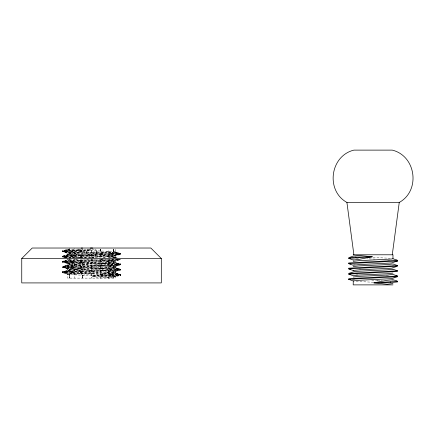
<?xml version="1.0" encoding="UTF-8"?>
<svg xmlns="http://www.w3.org/2000/svg" width="435" height="435" viewBox="0 0 435 435"><rect width="100%" height="100%" fill="white"/><g stroke="black" fill="none" stroke-linecap="round" stroke-linejoin="round"><path stroke-width="0.33" stroke-dasharray="2.17 1.63" d="M91.448 258.493L91.529 278.123L92.492 276.116L108.337 273.539L115.4 272.892L120.838 274.523L120.838 275.181L115.4 276.812L108.451 277.47L92.492 276.116C101.953 280.662 111.306 275.344 120.838 274.523L113.676 273.202M77.316 257.727L91.529 257.188L91.529 248.026M91.529 257.188L113.578 256.204L115.302 255.894L120.838 253.589L113.676 252.273L113.606 249.239L113.535 252.278L120.838 254.247L120.838 253.589L115.4 251.957L108.407 251.305L74.38 249.984L67.675 249.331L62.221 250.973L62.221 251.631L67.659 253.262L74.651 253.915L108.679 255.236L115.378 255.883L120.838 254.247L115.302 251.941M113.676 271.266L120.838 269.945L115.302 267.645L115.4 266.345L113.578 266.019L69.475 264.05L62.221 262.093L62.221 261.44L67.675 259.798L74.38 260.451L113.578 262.098L120.838 264.056L120.838 264.714L115.4 266.345L115.378 267.65L108 266.992L74.651 268.308L67.659 268.96L67.675 270.265L69.475 270.603L108.451 272.228L115.4 272.892L115.378 271.587L113.578 271.25L69.475 269.287L62.221 267.329L62.221 266.671L69.475 268.634L69.459 269.945L62.221 272.56L62.221 271.908L69.459 269.945L108.407 268.313L115.378 267.65L120.838 269.292L120.838 269.945L113.578 271.902L74.651 273.539L67.659 274.197L62.221 272.56C81.573 269.417 101.377 271.38 120.838 269.292L113.676 267.971M113.584 249.228L113.595 251.626L118.608 253.262L118.608 254.567L113.578 256.204L113.535 257.509L108.679 257.83L113.307 256.215L113.535 257.509L115.4 257.188L117.211 257.732M67.757 268.977L62.221 266.671L67.659 265.04L74.608 264.382L113.676 262.74L120.838 264.056L113.578 266.019L113.595 267.324L118.608 268.966L118.608 270.271L115.302 271.592L115.4 272.892M115.302 272.875L118.608 274.197L118.608 275.502L115.302 276.829M115.4 249.337L115.4 251.957L113.676 252.273L69.475 254.247L62.221 256.204L62.221 256.862L80.301 255.225L82.394 253.594L82.438 251.261L81.416 250.484L62.221 251.631L69.382 252.947L74.722 252.615L90.567 250.038L91.045 249.032M100.643 249.255L100.583 252.936L102.731 254.573L120.838 253.589C101.366 251.778 81.688 252.784 62.221 250.973L69.382 249.652M69.382 270.586L62.221 271.908C81.688 271.75 101.366 271.261 120.838 269.945L118.603 269.618L112.263 270.597L108.407 272.228L108.679 273.533L112.241 275.181L113.578 278.123L113.578 276.486L118.603 274.849L113.578 273.218L112.241 269.945L102.758 270.929L100.664 272.56L100.621 274.887L101.643 275.665L118.603 274.849L120.838 275.181L113.676 276.497L74.651 274.849L67.659 274.197L67.659 278.123L115.4 278.123L115.4 276.812L113.676 276.497M113.307 277.149L108.407 278.123L108.407 276.154L112.241 274.523L113.578 271.25L118.603 269.618L102.731 268.96L100.664 270.597L100.735 271.902L102.758 273.544L102.731 274.197L101.072 275.844L100.664 278.123L100.697 276.774L101.654 275.997L112.241 275.181L108.337 273.539L108.407 272.228M67.757 253.273L64.451 251.952L64.456 251.299L74.38 249.984L70.818 251.631L69.475 254.899L64.456 256.536L62.221 256.204L69.382 254.888L108.407 256.536L115.4 257.188L115.378 255.883L115.4 257.188M69.747 258.836L70.796 257.515L70.818 256.862L74.38 255.214L74.722 252.615L70.818 250.973L70.796 250.321L69.747 248.999L62.221 251.631L70.796 252.284L118.603 253.915L113.578 255.552L113.307 256.851L112.611 257.732M67.757 263.74L64.451 262.419L64.456 261.767L69.524 260.13L69.475 258.82L69.382 260.119L62.221 261.44C81.688 261.343 101.371 260.842 120.838 259.477L115.4 261.114L108.451 261.772L69.382 263.414L62.221 262.093L70.796 260.788L74.651 259.157L74.38 260.451L70.818 262.093L69.475 265.366L62.221 267.329L69.382 268.651M115.4 266.345L108 267.014L74.38 265.682L70.818 267.329L69.475 270.603L64.456 272.234L64.451 272.886L67.757 274.208M69.475 270.603L69.475 269.287L64.451 267.655L64.456 267.003L70.818 266.671L74.651 268.308L74.38 270.918L70.818 272.56L70.796 273.213L69.747 274.534L69.475 278.123L69.382 273.881L62.221 272.56L70.796 273.213L118.603 274.849L108.679 276.171M111.159 257.705L108.407 256.536L108.679 255.236L112.241 253.589L112.263 252.936L113.307 251.62L113.491 249.222M117.972 259.352L113.578 260.782L112.241 264.056L108.407 265.687L108.407 267.003L112.263 268.64L118.603 269.618L108.679 270.934L120.838 275.181L112.263 275.833L92.492 276.116L101.643 275.665L101.654 275.997L107.614 277.394L108.407 278.123L108.451 277.47L112.263 275.833M65.245 257.77L62.221 256.862L69.475 254.247L69.524 252.942L64.456 251.299L64.451 250.647L69.459 249.01L62.221 250.973L69.475 253.589L69.475 254.899M113.676 266.03L120.838 264.714L118.603 264.382L112.241 264.714L108.407 263.077L108.407 260.456L111.142 259.287M113.307 266.682L108.679 268.297L118.603 269.618L113.578 267.987L112.241 264.714L102.758 265.693L100.664 267.324L101.072 268.629L112.241 269.945L108.407 268.313L108.451 267.003L112.263 265.366L118.603 264.382L118.608 263.73L115.302 262.408M115.302 266.361L118.608 265.035L118.603 264.382L113.535 262.745L113.578 261.435L120.838 258.825M80.301 257.841L80.323 257.188L82.394 254.725L82.394 254.241L80.301 252.61L70.818 251.631L74.722 249.989L74.651 248.026M113.578 261.435L113.676 262.74L115.4 262.425L115.4 261.114L113.578 260.782L82.394 259.477L81.981 260.777L80.323 262.425L80.301 263.077L82.394 264.708L82.394 266.024L80.323 267.655L64.456 267.003L64.451 266.35L67.757 265.024M67.659 258.493L67.675 259.798L69.747 259.467L70.796 260.788L70.818 261.44L74.722 263.077L74.722 265.687L70.818 267.329L80.301 268.308L82.394 269.945L81.981 271.244L80.323 272.892L80.301 273.544L82.324 275.181L82.394 278.123L82.878 275.192L91.519 273.871L91.448 259.809M94.172 257.743L91.54 257.515L91.529 250.647M113.578 273.218L113.578 271.902L120.838 269.292L118.608 268.966L108.679 265.703L118.603 264.382L102.731 263.73L100.664 265.361L100.735 266.671L102.758 268.308L102.731 268.96L70.796 267.982L62.221 267.329L69.459 264.708L69.524 263.409L64.456 261.767L64.451 261.114L67.757 259.793M69.524 263.409L70.818 266.671L80.301 265.693L82.324 264.05L82.394 262.745L80.323 261.114L80.301 260.462L82.394 258.825M100.469 249.201L100.18 250.962L91.54 252.284L102.731 253.262L102.758 252.61L100.735 250.968L100.692 249.206M70.818 251.631L81.981 250.31L82.188 249.168M113.578 266.019L112.241 269.292L108.407 270.923L108 272.223L101.094 274.828L100.664 272.56M100.735 266.671L101.072 265.377L112.241 264.056L102.758 263.077L100.735 261.435L101.072 260.141L107.641 259.369M100.735 271.902L101.072 270.608L112.241 269.292L102.758 268.308L80.323 267.655L80.301 268.308L75.059 269.629L80.301 270.929L82.394 269.292L82.394 267.976L80.323 266.345L70.818 266.671L81.981 267.993L82.394 269.292M108.407 263.077L108 261.778L108.407 260.456M70.818 267.329L81.981 266.008L82.394 264.708M91.448 254.578L91.045 255.867L80.323 257.188L64.456 256.536L64.451 255.883L67.757 254.562L67.659 253.262L69.382 252.947L69.475 254.247M91.611 255.872L92.013 254.584L102.731 253.262L100.664 254.894L100.664 256.21L102.758 257.841M100.664 256.21L101.072 254.91L112.241 253.589L108.337 255.231L108.407 256.536M91.529 261.114L92.013 259.82L95.363 259.407M91.529 266.35L92.013 265.051L102.731 263.73L102.758 263.077L108 261.756L112.263 260.13L118.603 259.151L118.608 259.804L115.302 261.125M91.529 271.581L92.013 270.282L102.731 268.96L91.54 267.982L100.18 266.66L100.664 265.361M102.731 258.493L100.664 260.13L100.18 261.43L91.54 262.745L64.456 261.767L74.38 260.451M100.664 270.597L100.18 271.897L91.54 273.213L64.456 272.234L64.451 271.581L67.757 270.26L67.659 268.96M100.664 262.093L101.072 263.392L112.241 264.714L102.731 265.04L100.664 263.409L100.664 262.093L102.758 260.462L114.149 259.38M76.636 249.037L81.399 250.158L81.416 250.484L90.567 250.038L82.394 249.385L81.399 250.158L70.818 250.973L74.38 252.621L74.722 255.22L70.818 256.862L79.034 257.71M86.25 257.71L80.323 257.188L82.476 255.552L82.394 254.725L75.059 253.926L70.796 255.552L64.456 256.536L64.451 257.188L65.549 257.629M113.578 267.987L113.578 266.671L120.838 264.056L91.54 262.745L102.731 263.73L91.519 263.403L80.323 262.425L82.476 260.782L82.394 259.477L79.725 259.363M91.529 275.502L91.519 273.871L80.323 272.892L82.476 271.25L82.394 269.945M113.578 277.138L120.838 274.523L91.54 273.213L102.731 274.197L100.583 275.833L100.664 278.123M66.332 257.797L62.221 256.204L70.796 255.552L74.608 253.915L70.796 252.284L64.456 251.299L69.475 249.668L69.475 248.026M75.059 274.86L80.301 273.544L70.818 272.56L74.722 270.923L74.651 269.613L70.796 267.982L64.456 267.003L70.796 266.019L74.608 264.382L74.38 263.088L70.818 261.44L80.301 260.462L112.241 259.477L113.535 262.745M108.407 251.305L112.263 252.936L118.603 253.915L112.263 254.899L108.451 256.536L108.407 257.846L108 256.547L102.758 255.225L70.818 256.204L69.524 252.942M112.263 260.13L108.451 261.772L112.263 263.403L118.603 264.382L108.679 263.066L113.307 261.451M74.651 269.624L70.796 271.255L62.221 271.908L69.475 274.518L69.475 278.123L69.524 273.876L64.456 272.234L74.38 270.918L69.747 269.298M74.651 248.695L70.796 250.321L64.456 251.299L74.38 252.621L69.747 254.236M82.878 264.725L91.519 263.403L80.301 263.077L70.818 262.093L74.722 260.456L74.651 259.146M64.451 266.35L74.38 263.088L64.456 261.767L70.796 262.745L74.651 264.382L74.38 265.682L69.382 265.355L62.221 266.671C68.54 266.655 74.293 264.817 80.301 263.077L62.221 262.093L69.475 259.483M113.676 255.562L120.838 254.247C114.753 254.296 109.18 255.921 103.41 257.678M118.608 268.966L102.758 268.308C108.755 266.535 114.525 264.746 120.838 264.714L113.578 262.098L113.578 260.782M74.722 252.615L75.059 253.909L81.965 251.327L82.394 253.594M113.307 271.918L108.679 273.533L118.603 274.849L112.263 273.871L108 272.223L102.758 270.929L102.731 270.276L100.664 268.64L100.664 267.324M64.451 271.581L74.38 268.319L64.456 267.003L74.38 265.682L69.747 264.067M100.936 257.727L100.664 256.857L102.758 255.225L102.731 254.573L80.301 255.225L75.059 253.909L80.301 252.61L80.323 251.957L82.394 250.326L82.394 248.026M108 251.289L102.758 252.61L112.241 253.589M108 272.223L102.758 273.544L112.241 274.523L101.072 275.844M102.965 257.721L108 256.547L101.072 254.91M82.324 264.05L81.981 262.756L75.059 264.371L74.722 263.077M101.072 263.392L108 261.778L112.263 263.403M81.981 267.993L75.059 269.608L81.981 271.244L70.818 272.56M101.072 268.629L108 267.014L108.407 268.313M113.676 260.799L120.838 259.477M82.878 254.257L91.519 252.936L80.323 251.957L91.045 250.636M80.323 257.188L91.54 257.515L100.18 256.193M82.878 269.956L91.519 268.64L80.323 267.655L91.045 266.334M117.276 259.325L108.679 260.467L113.307 262.087M80.323 262.425L91.045 261.103M80.323 272.892L91.045 271.57M92.013 275.518L102.731 274.197M70.818 256.862L81.981 255.541L75.059 253.926M70.818 262.093L81.981 260.777L75.69 259.309M70.796 255.552L80.301 255.225L80.323 255.878L91.519 254.899L82.878 253.578M100.768 249.255L101.072 252.925L102.731 254.573L91.54 255.552L100.18 256.873M69.475 268.634L70.818 271.908L80.301 270.929L80.323 271.576L91.519 270.597L82.878 269.281M69.747 259.467L71.59 259.352M64.451 250.647L90.567 250.038M112.263 254.899L102.758 255.225L112.241 254.247L112.263 254.899L113.307 256.215M70.796 266.019L102.731 265.04L102.758 265.693L108 267.014M112.263 265.366L80.323 266.345L80.301 265.693L75.059 264.371L81.981 266.008M91.54 257.515L99.457 257.748M70.818 250.973L81.965 251.327L81.416 250.484M112.241 275.181L101.094 274.828L101.643 275.665M375.095 259.108L367.086 258.83M66.778 257.699L62.221 256.862L77.582 257.748M377.101 280.113L382.441 280.303M371.74 280.58L379.75 280.863M373.491 282.277L356.102 281.38M356.482 258.412L358.467 258.499M387.705 260.239L389.684 260.32M359.125 268.988L361.104 269.075M355.825 274.088L357.804 274.17M386.383 275.882L389.02 275.991M373.083 257.406L390.064 258.287M392.343 265.051L393.664 265.132M353.16 264.11L355.808 264.273M391.685 280.711L393.664 280.836M352.502 279.77L355.145 279.933M78.605 249.043L82.394 249.385M101.072 252.925L112.241 254.247L108.407 252.615L108.407 249.337M70.818 261.44L81.981 262.756M91.045 272.903L80.323 271.576L82.476 273.218L82.394 278.123L81.981 273.224L70.818 271.908L74.651 273.539L74.651 278.123M92.013 253.252L102.731 254.573M74.651 257.841L70.818 256.204L81.981 257.525L80.323 255.878L91.045 257.199M99.381 259.396L102.731 259.809L102.758 260.462L108 261.778M92.013 263.719L102.731 265.04L91.54 266.019L100.18 267.34M92.013 268.95L102.731 270.276L91.54 271.255L100.18 272.571M108.679 252.599L118.603 253.915L108.679 255.236L116.254 257.765M74.38 257.852L64.456 256.536L74.38 255.214L69.747 253.6M74.38 273.555L64.456 272.234L70.796 273.213L74.651 274.849M86.201 259.32L91.519 260.13L80.323 261.114L91.045 262.435L91.529 263.73M100.18 262.104L91.54 260.788L102.731 259.809L101.181 258.58M70.796 257.515L64.456 256.536L69.475 258.167M69.382 265.355L67.659 265.04L67.659 263.73L69.382 263.414L69.459 264.708M114.976 257.743L113.676 257.504L113.578 256.204M69.382 254.888L67.675 254.567L67.659 253.262M75.059 259.14L80.301 260.462L62.221 261.44L69.475 264.05L69.475 265.366M113.307 251.62L118.608 253.262M77.707 248.978L81.981 250.31M116.102 257.678L113.595 256.857L113.578 255.552M118.608 274.197L113.595 272.56L113.578 271.25M115.302 257.177L116.955 257.835M112.263 273.871L108.451 272.228L108.407 270.923M80.323 255.878L82.476 257.52M80.323 271.576L81.981 273.224M91.529 268.966L91.045 267.666L80.323 266.345L91.519 265.366L82.878 264.045L82.394 262.745M100.664 260.13L100.735 261.435M96.76 251.729L96.76 252.963M86.293 251.729L86.293 252.963M95.227 249.114A5.231 3.703 0 0 1 95.227 254.344A5.231 3.703 0 0 1 87.826 254.344A5.231 3.703 0 0 1 87.826 249.114M87.826 255.579A5.231 3.703 0 0 0 96.586 253.92A5.231 3.703 0 0 0 90.175 249.385A5.231 3.703 0 0 0 87.826 255.579"/><path stroke-width="0.65" d="M392.272 254.785L399.248 202.454C420.721 190.606 416.099 155.92 392.272 150.118L353.894 150.118C330.067 155.92 325.445 190.606 346.918 202.454L399.248 202.454M21.75 258.493L32.217 248.026L150.842 248.026L161.309 258.493L161.309 282.919L21.75 282.919L21.75 258.493L161.309 258.493M397.508 261.005L391.462 262.963L359.022 264.6L353.193 265.252L348.663 263.621L397.508 261.005L396.263 260.782M353.193 260.021L359.082 259.369L372.284 256.797L359.022 255.454L353.209 256.09L348.663 257.732L355.808 257.08L372.284 256.797L348.663 258.385L353.274 260.032M353.193 270.488L358.793 269.847L391.462 268.194L397.508 266.236L348.663 268.852L353.274 270.499M348.663 268.199L397.508 265.584L392.974 263.947L387.373 264.589L359.022 265.91L353.209 266.557M397.508 271.473L348.663 274.088L353.193 275.719L359.022 275.061L387.188 273.762L392.974 273.104M392.974 269.183L387.15 269.836L354.694 271.467L348.663 273.43L397.508 270.815L392.892 269.167M397.508 281.94L390.364 282.592L373.888 282.87L397.508 281.282L392.974 279.651L387.09 280.298L373.888 282.87L387.188 284.229L392.974 283.571M348.663 262.963L397.508 260.347L392.892 258.7M348.663 278.666L397.508 276.046L392.963 274.409L387.373 275.056L359.022 276.377L353.209 277.024M348.663 279.319L397.508 276.703L391.462 278.661L359.022 280.298L353.193 280.956L348.663 279.319L350.518 279.645M81.127 248.162L82.394 248.026M353.209 261.326L358.984 260.674L391.538 259.026L392.974 258.716L392.974 254.785L353.193 254.785M392.974 284.881L353.193 284.881L353.274 280.966M396.269 260.13L397.508 260.347M396.269 265.366L397.508 265.584M348.663 258.385L350.518 258.711M396.269 270.597L397.508 270.815M348.663 263.621L350.518 263.947M396.269 275.833L397.508 276.046M348.663 268.852L350.518 269.178M396.269 281.064L397.508 281.282M348.663 274.088L350.518 274.414M346.918 202.454L353.894 254.785M390.342 281.94L390.364 282.592M355.808 257.08L355.825 257.732M90.175 248.157A5.231 3.703 0 0 1 92.883 248.157"/></g></svg>
